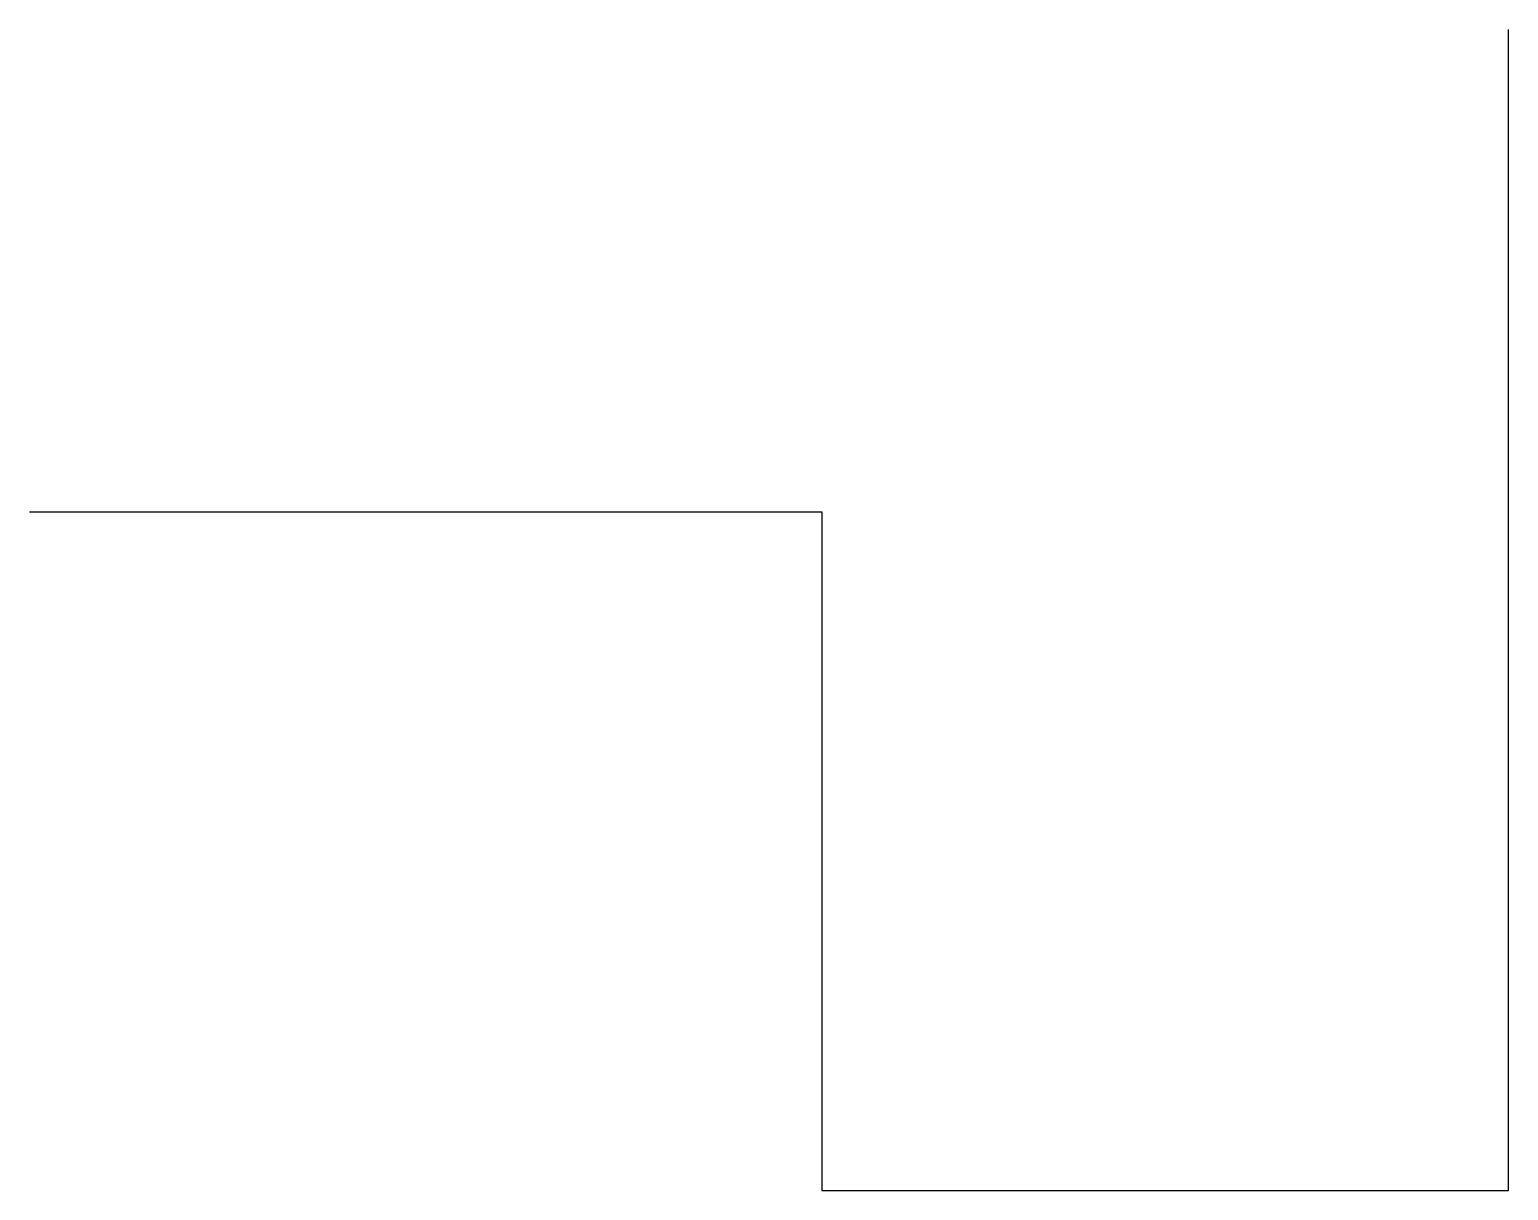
# Model space of a CAD drawing. Header units: millimetres. Extents: x 288 to 398, y 235 to 322.
import ezdxf

# ---------------------------------------------------------------- set-up
doc = ezdxf.new("R2010")
doc.units = ezdxf.units.MM

msp = doc.modelspace()

# ---------------------------------------------------------------- linework, layer by layer
msp.add_polyline3d([(288, 285.85, 0), (346.83, 285.85, 10), (346.83, 235.45, 10), (397.82, 235.45, 20), (397.82, 321.69, 5)])

doc.saveas('drawing.dxf')
